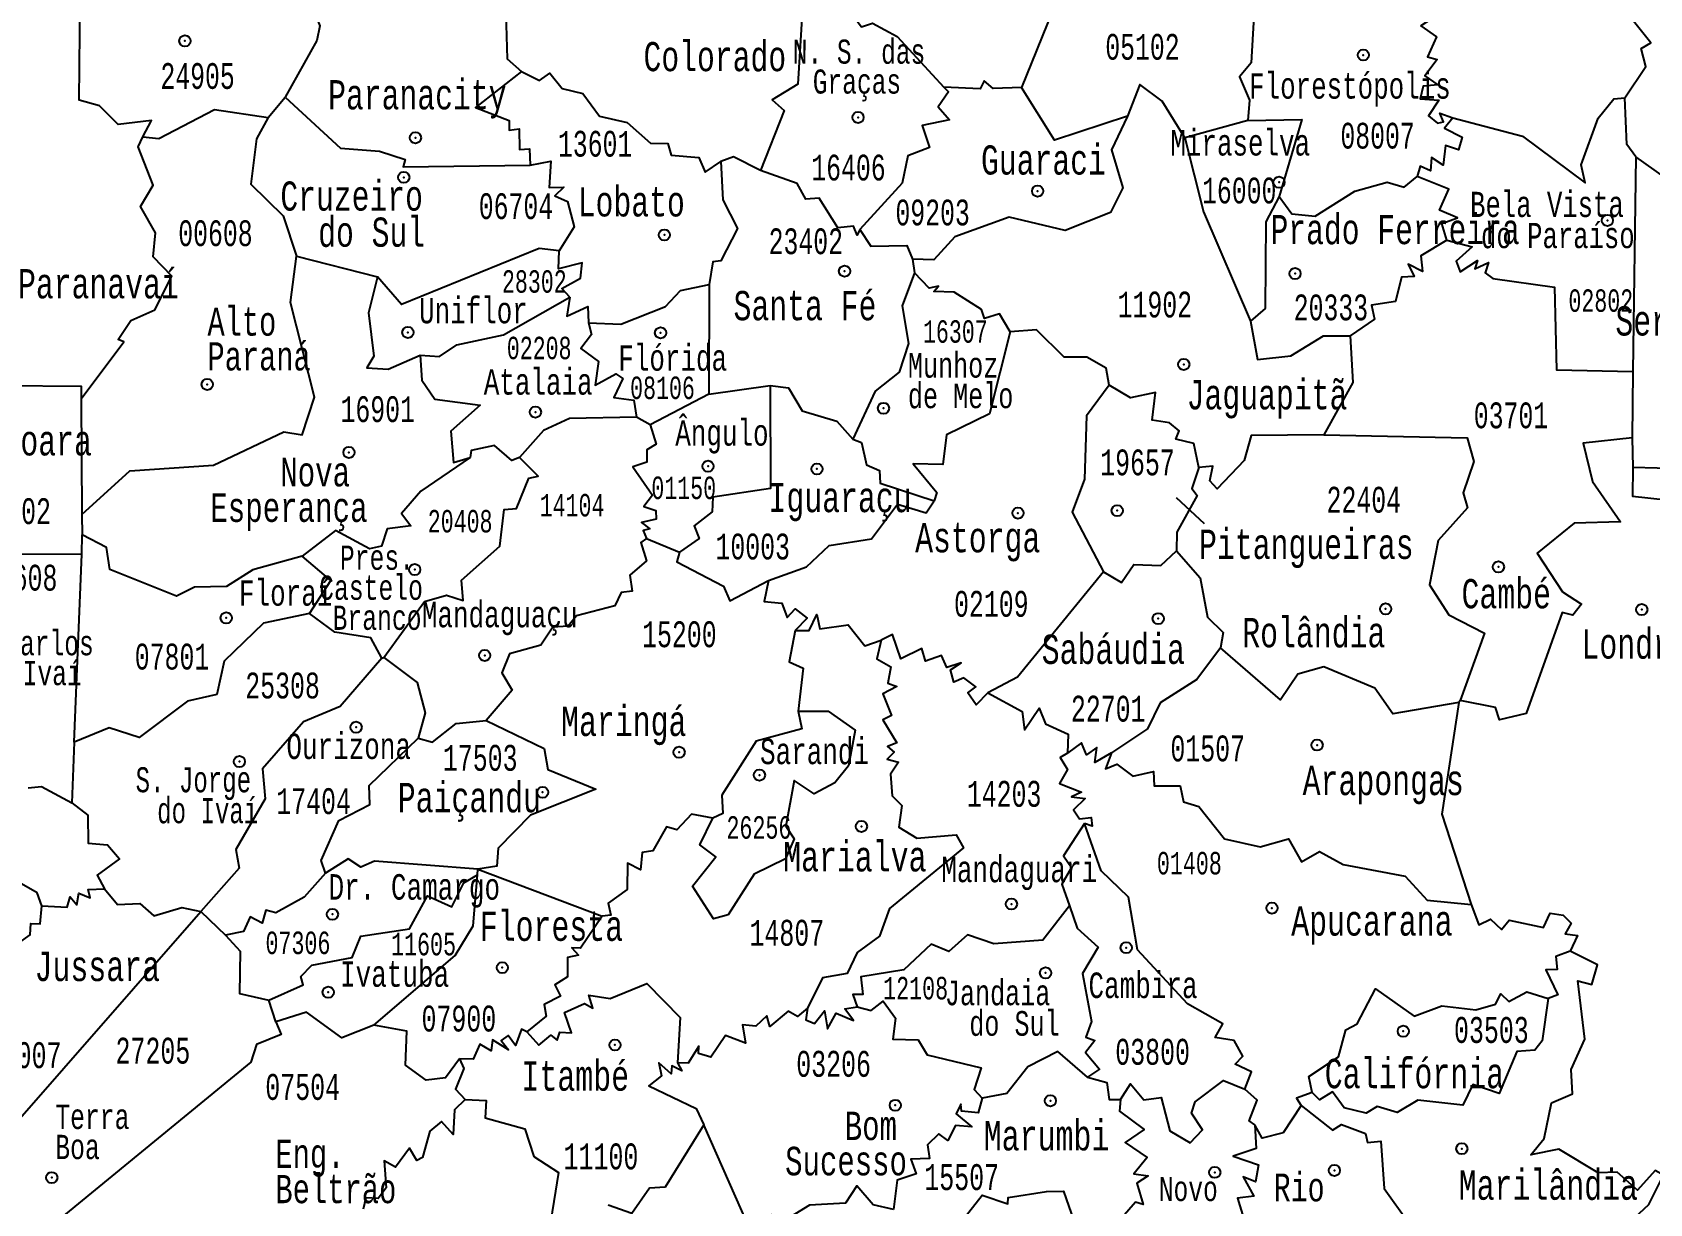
# Model space of a CAD drawing. Header units: millimetres. Extents: x 9851 to 10267, y 23387 to 23778.
# Drawn here: x 10066.15 to 10079.19, y 23486.9 to 23496.34 of the extents above; entities that cross this region are included whole.
import ezdxf
from ezdxf.enums import TextEntityAlignment as Align

# ---------------------------------------------------------------- set-up
doc = ezdxf.new("R2010")
doc.units = ezdxf.units.MM
doc.layers.add('3', color=7, linetype='Continuous')
doc.styles.add('MONOTXT', font='MONOTXT', dxfattribs={"height": 0.2})

# ---------------------------------------------------------------- blocks, each defined once
blk = doc.blocks.new('SEDE')
at = {"layer": '3', "color": 7, "linetype": 'Continuous'}
blk.add_circle((0, 0), 0.00451, dxfattribs=at)

msp = doc.modelspace()

# ---------------------------------------------------------------- linework, layer by layer
at = {"color": 7, "linetype": 'Continuous'}
for p, q in [((10074.372, 23496.507), (10074.125, 23495.897)), ((10068.055, 23495.657), (10068.192, 23495.819)), ((10075.948, 23495.633), (10075.441, 23495.492)), ((10079.077, 23495.34), (10079.053, 23493.609)), ((10068.283, 23494.54), (10068.936, 23494.373)), ((10073.247, 23494.515), (10073.263, 23494.405)), ((10071.607, 23494.311), (10071.605, 23493.426)), ((10079.053, 23493.609), (10079.048, 23493.076)), ((10071.605, 23493.426), (10072.1, 23493.496)), ((10066.548, 23493.39), (10066.552, 23492.458)), ((10071.605, 23493.426), (10071.132, 23493.18)), ((10071.132, 23493.18), (10071.023, 23493.241)), ((10079.048, 23493.076), (10079.051, 23492.835)), ((10075.599, 23492.383), (10075.374, 23492.591)), ((10066.552, 23492.458), (10066.556, 23492.293)), ((10066.553, 23492.136), (10066.556, 23492.293)), ((10071.104, 23492.263), (10071.37, 23492.154)), ((10066.553, 23492.136), (10065.293, 23492.133)), ((10066.49, 23490.622), (10066.553, 23492.136)), ((10068.971, 23491.3), (10068.987, 23491.305)), ((10077.661, 23490.957), (10077.649, 23490.943)), ((10066.49, 23490.622), (10066.471, 23490.132)), ((10069.741, 23489.553), (10069.745, 23489.599)), ((10069.745, 23489.599), (10070.745, 23489.22)), ((10065.572, 23487.046), (10067.511, 23489.257)), ((10067.511, 23489.257), (10067.709, 23489.067)), ((10068.116, 23488.368), (10068.059, 23488.544))]:
    msp.add_line(p, q, dxfattribs=at)
for points in [[(10070.2, 23497.462), (10070.228, 23497.269), (10070.146, 23497.263), (10070.135, 23497.177), (10069.905, 23497.138), (10069.858, 23496.989), (10069.878, 23496.897), (10070.053, 23496.833), (10069.994, 23496.584), (10069.907, 23496.601), (10069.97, 23496.494), (10069.98, 23496.13), (10070.095, 23496.028)], [(10078.987, 23495.816), (10079.158, 23496.068), (10079.118, 23496.212), (10079.197, 23496.258), (10079.047, 23496.446), (10079.104, 23496.648), (10078.868, 23497.149), (10079.017, 23497.282), (10078.998, 23497.406)], [(10067.045, 23495.5), (10067.115, 23495.632), (10066.845, 23495.6), (10066.695, 23495.75), (10066.532, 23495.795), (10066.545, 23497.17)], [(10075.927, 23496.811), (10075.998, 23496.471), (10075.975, 23496.096), (10075.882, 23495.983), (10075.964, 23495.797), (10075.948, 23495.633)], [(10068.373, 23496.635), (10068.47, 23496.395), (10068.446, 23496.276), (10068.192, 23495.819)], [(10072.357, 23496.498), (10072.322, 23495.926), (10072.115, 23495.8), (10072.213, 23495.713), (10072.023, 23495.23)], [(10072.76, 23496.487), (10072.837, 23496.388), (10072.925, 23496.416), (10073.123, 23496.309), (10073.5, 23495.9)], [(10077.527, 23496.513), (10077.343, 23496.394), (10077.469, 23496.306), (10077.397, 23496.144), (10077.475, 23496.123), (10077.377, 23495.992), (10077.48, 23495.919), (10077.363, 23495.91), (10077.337, 23495.806), (10077.489, 23495.796), (10077.405, 23495.671), (10077.478, 23495.61), (10077.527, 23495.621), (10077.497, 23495.691), (10077.602, 23495.654)], [(10070.095, 23496.028), (10069.725, 23495.738), (10069.997, 23495.631), (10069.995, 23495.555), (10070.078, 23495.565), (10070.08, 23495.398), (10070.16, 23495.404), (10070.166, 23495.271)], [(10070.095, 23496.028), (10070.24, 23495.955), (10070.323, 23496.014), (10070.423, 23495.89), (10070.591, 23495.85), (10070.723, 23495.667), (10070.946, 23495.615), (10071.134, 23495.449), (10071.275, 23495.446), (10071.303, 23495.352), (10071.524, 23495.333), (10071.575, 23495.217), (10071.703, 23495.301)], [(10074.125, 23495.897), (10073.896, 23495.89), (10073.824, 23495.953), (10073.792, 23495.887), (10073.5, 23495.9)], [(10068.192, 23495.819), (10068.638, 23495.408), (10068.95, 23495.386), (10069.159, 23495.318), (10069.142, 23495.26), (10070.166, 23495.271)], [(10073.5, 23495.9), (10073.537, 23495.862), (10073.454, 23495.743), (10073.546, 23495.638), (10073.326, 23495.592), (10073.385, 23495.415), (10073.209, 23495.347), (10073.164, 23495.127), (10072.823, 23494.754)], [(10074.979, 23495.667), (10074.392, 23495.474), (10074.125, 23495.897)], [(10075.441, 23495.492), (10075.259, 23495.788), (10075.08, 23495.923), (10074.979, 23495.667)], [(10077.602, 23495.654), (10078.162, 23495.506), (10078.669, 23495.131), (10078.637, 23495.275), (10078.774, 23495.651), (10078.899, 23495.808), (10078.987, 23495.816)], [(10079.077, 23495.34), (10079.005, 23495.439), (10078.987, 23495.816)], [(10067.045, 23495.5), (10067.174, 23495.486), (10067.621, 23495.721), (10068.055, 23495.657)], [(10068.055, 23495.657), (10067.959, 23495.484), (10067.915, 23495.118), (10068.174, 23494.865), (10068.283, 23494.54)], [(10074.979, 23495.667), (10074.85, 23495.395), (10074.942, 23495.09), (10074.843, 23494.892), (10074.478, 23494.747), (10074.027, 23494.854), (10073.588, 23494.695), (10073.42, 23494.51), (10073.247, 23494.515)], [(10075.948, 23495.633), (10076.384, 23495.641), (10076.201, 23495.021)], [(10077.602, 23495.654), (10077.535, 23495.57), (10077.676, 23495.497), (10077.648, 23495.395), (10077.542, 23495.43), (10077.523, 23495.272), (10077.43, 23495.334), (10077.421, 23495.227), (10077.338, 23495.263), (10077.315, 23495.18)], [(10066.548, 23493.39), (10066.892, 23493.848), (10066.846, 23493.868), (10066.946, 23494.021), (10067.141, 23494.106), (10067.278, 23494.377), (10067.127, 23494.534), (10067.146, 23494.726), (10067.025, 23494.938), (10067.126, 23495.111), (10067.005, 23495.421), (10067.045, 23495.5)], [(10075.441, 23495.492), (10075.593, 23494.896), (10075.97, 23494.014)], [(10080.959, 23495.422), (10080.869, 23495.493), (10080.637, 23495.369), (10080.483, 23495.375), (10080.391, 23495.469), (10080.255, 23495.424), (10080.229, 23495.333), (10079.701, 23495.358), (10079.508, 23495.283), (10079.441, 23495.176), (10079.307, 23495.175), (10079.077, 23495.34)], [(10070.166, 23495.271), (10070.332, 23495.304), (10070.319, 23495.091), (10070.437, 23495.096), (10070.363, 23495.024), (10070.465, 23494.98), (10070.52, 23494.775), (10070.398, 23494.582)], [(10071.703, 23495.301), (10071.718, 23494.992), (10071.837, 23494.763), (10071.702, 23494.502), (10071.637, 23494.493), (10071.607, 23494.311)], [(10072.023, 23495.23), (10071.803, 23495.34), (10071.703, 23495.301)], [(10072.823, 23494.754), (10072.801, 23494.708), (10072.772, 23494.78), (10072.644, 23494.767), (10072.494, 23495.005), (10072.386, 23494.998), (10072.317, 23495.125), (10072.023, 23495.23)], [(10076.201, 23495.021), (10076.304, 23494.88), (10076.493, 23494.862), (10076.811, 23495.064), (10077.072, 23495.135), (10077.21, 23495.096), (10077.315, 23495.18)], [(10077.553, 23494.668), (10077.512, 23494.803), (10077.64, 23494.849), (10077.493, 23494.909), (10077.569, 23495.078), (10077.315, 23495.18)], [(10076.201, 23495.021), (10076.094, 23494.815), (10076.089, 23494.116), (10075.97, 23494.014)], [(10072.823, 23494.754), (10072.912, 23494.62), (10073.202, 23494.625), (10073.247, 23494.515)], [(10077.553, 23494.668), (10077.343, 23494.541), (10077.356, 23494.414), (10077.241, 23494.475), (10077.29, 23494.376), (10077.189, 23494.369), (10077.14, 23494.174), (10076.946, 23494.143), (10076.971, 23494.031), (10076.774, 23493.897)], [(10077.553, 23494.668), (10077.756, 23494.613), (10077.628, 23494.498), (10077.661, 23494.412), (10077.8, 23494.504), (10077.78, 23494.437), (10077.889, 23494.488), (10077.863, 23494.404), (10077.925, 23494.359), (10078.42, 23494.288), (10078.436, 23493.623), (10079.053, 23493.609)], [(10066.552, 23492.458), (10066.939, 23492.81), (10067.613, 23492.855), (10068.179, 23493.124), (10068.329, 23493.098), (10068.427, 23493.402), (10068.234, 23494.165), (10068.283, 23494.54)], [(10070.398, 23494.582), (10070.238, 23494.601), (10069.128, 23494.15), (10068.936, 23494.373)], [(10070.484, 23494.208), (10070.422, 23494.277), (10070.572, 23494.362), (10070.585, 23494.484), (10070.393, 23494.436), (10070.398, 23494.582)], [(10068.936, 23494.373), (10068.863, 23494.083), (10068.905, 23493.732), (10068.848, 23493.64), (10069.022, 23493.627), (10069.278, 23493.741)], [(10073.263, 23494.405), (10073.164, 23494.138), (10073.214, 23493.834), (10073.14, 23493.605), (10072.947, 23493.452), (10072.767, 23493.065)], [(10074.034, 23493.928), (10073.947, 23494.075), (10073.827, 23494.036), (10073.804, 23494.109), (10073.583, 23494.249), (10073.419, 23494.253), (10073.457, 23494.296), (10073.382, 23494.28), (10073.263, 23494.405)], [(10070.636, 23494.002), (10070.895, 23493.991), (10071.257, 23494.133), (10071.377, 23494.263), (10071.607, 23494.311)], [(10069.278, 23493.741), (10069.435, 23493.731), (10069.574, 23493.825), (10069.951, 23493.904), (10070.484, 23494.208)], [(10070.484, 23494.208), (10070.46, 23494.055), (10070.63, 23494.134), (10070.636, 23494.002)], [(10070.636, 23494.002), (10070.66, 23493.908), (10070.574, 23493.794), (10070.717, 23493.689), (10070.688, 23493.499), (10070.856, 23493.59), (10070.911, 23493.554), (10070.839, 23493.399), (10071, 23493.378), (10071.023, 23493.241)], [(10075.97, 23494.014), (10076.028, 23493.707), (10076.297, 23493.737), (10076.558, 23493.898), (10076.774, 23493.897)], [(10074.034, 23493.928), (10073.867, 23493.269), (10073.52, 23493.1), (10073.491, 23492.859), (10073.252, 23492.864), (10073.443, 23492.635), (10073.421, 23492.568)], [(10074.833, 23493.499), (10074.807, 23493.635), (10074.651, 23493.725), (10074.468, 23493.724), (10074.247, 23493.946), (10074.034, 23493.928)], [(10076.774, 23493.897), (10076.795, 23493.521), (10076.563, 23493.098)], [(10069.278, 23493.741), (10069.293, 23493.539), (10069.398, 23493.387), (10069.762, 23493.339), (10069.525, 23493.128), (10069.548, 23492.877), (10069.682, 23492.917)], [(10081.282, 23493.739), (10080.705, 23493.509), (10080.114, 23493.038), (10079.807, 23493.017), (10079.444, 23492.825), (10079.051, 23492.835)], [(10065.302, 23493.503), (10066.547, 23493.492), (10066.548, 23493.39)], [(10072.1, 23493.496), (10072.103, 23492.666), (10071.638, 23492.598), (10071.632, 23492.479), (10071.487, 23492.366), (10071.527, 23492.263), (10071.37, 23492.154)], [(10072.1, 23493.496), (10072.247, 23493.479), (10072.357, 23493.293), (10072.638, 23493.209), (10072.767, 23493.065)], [(10074.833, 23493.499), (10074.649, 23493.252), (10074.633, 23492.741), (10074.534, 23492.475), (10074.787, 23491.994)], [(10075.554, 23492.835), (10075.514, 23493.029), (10075.369, 23493.065), (10075.396, 23493.13), (10075.318, 23493.196), (10075.179, 23493.217), (10075.206, 23493.441), (10075.004, 23493.397), (10074.833, 23493.499)], [(10071.023, 23493.241), (10070.483, 23493.231), (10070.273, 23493.135), (10070.08, 23492.915)], [(10071.132, 23493.18), (10071.18, 23493.023), (10071.105, 23492.979), (10071.106, 23492.88), (10070.992, 23492.841), (10071.152, 23492.612), (10071.082, 23492.522), (10071.179, 23492.49), (10071.182, 23492.419), (10071.064, 23492.393), (10071.131, 23492.342), (10071.075, 23492.329), (10071.104, 23492.263)], [(10072.767, 23493.065), (10072.836, 23493.037), (10072.875, 23492.857), (10072.981, 23492.811), (10072.985, 23492.71), (10073.421, 23492.568)], [(10076.563, 23493.098), (10075.976, 23493.093), (10075.919, 23492.892), (10075.702, 23492.665), (10075.642, 23492.728), (10075.666, 23492.846), (10075.554, 23492.835)], [(10076.563, 23493.098), (10077.718, 23493.075), (10077.77, 23492.885), (10077.685, 23492.631), (10077.72, 23492.51), (10077.484, 23492.247), (10077.413, 23491.89), (10077.57, 23491.649), (10077.856, 23491.501), (10077.661, 23490.957)], [(10079.048, 23493.076), (10078.652, 23493.032), (10078.726, 23492.722), (10078.954, 23492.398), (10078.58, 23492.386), (10078.28, 23492.145), (10078.486, 23491.834), (10078.639, 23491.734), (10078.568, 23491.647), (10078.483, 23491.667), (10078.192, 23490.853), (10077.978, 23490.801), (10077.946, 23490.902), (10077.661, 23490.957)], [(10070.08, 23492.915), (10070.019, 23492.892), (10069.878, 23493.012), (10069.689, 23492.972), (10069.682, 23492.917)], [(10069.682, 23492.917), (10069.283, 23492.644), (10069.128, 23492.466), (10069.205, 23492.366), (10069.013, 23492.341), (10068.968, 23492.201), (10068.871, 23492.181), (10068.596, 23492.327), (10068.327, 23492.12)], [(10068.987, 23491.305), (10069.314, 23491.755), (10069.492, 23491.806), (10069.625, 23491.765), (10069.612, 23491.928), (10069.92, 23492.201), (10069.955, 23492.497), (10070.056, 23492.505), (10070.155, 23492.751), (10070.23, 23492.766), (10070.08, 23492.915)], [(10075.554, 23492.835), (10075.498, 23492.667), (10075.542, 23492.611), (10075.378, 23492.315), (10075.375, 23492.164)], [(10079.051, 23492.835), (10079.05, 23492.604), (10079.468, 23492.558), (10079.494, 23492.399), (10079.703, 23492.316), (10079.697, 23492.164), (10079.995, 23491.447), (10080.183, 23491.432), (10080.306, 23491.328), (10080.538, 23491.415), (10080.954, 23491.369)], [(10072.087, 23491.925), (10072.392, 23492.034), (10072.574, 23492.206), (10072.917, 23492.26), (10073.127, 23492.541), (10073.356, 23492.471), (10073.421, 23492.568)], [(10068.327, 23492.12), (10067.931, 23492.012), (10067.719, 23491.876), (10067.459, 23491.871), (10067.316, 23491.798), (10066.778, 23492.014), (10066.75, 23492.191), (10066.556, 23492.293)], [(10071.104, 23492.263), (10071.058, 23492.23), (10071.103, 23492.084), (10070.968, 23491.968), (10070.987, 23491.84), (10070.899, 23491.829), (10070.849, 23491.721), (10070.539, 23491.641), (10070.473, 23491.557), (10070.348, 23491.549), (10070.251, 23491.403), (10069.999, 23491.335), (10069.937, 23491.18), (10070.02, 23491.042), (10069.811, 23490.798)], [(10071.37, 23492.154), (10071.347, 23492.076), (10071.724, 23491.879), (10071.774, 23491.761), (10072.087, 23491.925)], [(10074.787, 23491.994), (10074.931, 23491.91), (10075.031, 23492.054), (10075.248, 23492.046), (10075.375, 23492.164)], [(10075.375, 23492.164), (10075.566, 23491.947), (10075.624, 23491.629), (10075.751, 23491.505), (10075.73, 23491.383)], [(10068.388, 23491.659), (10068.56, 23491.924), (10068.327, 23492.12)], [(10072.087, 23491.925), (10072.051, 23491.755), (10072.194, 23491.742), (10072.237, 23491.627), (10072.3, 23491.696), (10072.399, 23491.622), (10072.301, 23491.521)], [(10074.787, 23491.994), (10074.094, 23491.146), (10073.855, 23491.02)], [(10068.388, 23491.659), (10068.015, 23491.582), (10067.698, 23491.274), (10067.639, 23491.007), (10067.404, 23490.953), (10067.014, 23490.66), (10066.772, 23490.739), (10066.49, 23490.622)], [(10068.971, 23491.3), (10068.88, 23491.463), (10068.59, 23491.508), (10068.388, 23491.659)], [(10072.301, 23491.521), (10072.414, 23491.522), (10072.477, 23491.65), (10072.501, 23491.536), (10072.728, 23491.567), (10072.863, 23491.399), (10072.994, 23491.444)], [(10072.301, 23491.521), (10072.253, 23491.269), (10072.365, 23491.218), (10072.326, 23490.873)], [(10072.994, 23491.444), (10072.959, 23491.295), (10073.071, 23491.228), (10073.048, 23491.097), (10073.121, 23491.07), (10073.007, 23491.013), (10073.077, 23490.837), (10073.009, 23490.803), (10073.12, 23490.618), (10073.045, 23490.588), (10073.1, 23490.541), (10073.042, 23490.484), (10073.133, 23490.46), (10073.07, 23490.364), (10073.083, 23490.19), (10073.162, 23490.113), (10073.137, 23489.937), (10073.281, 23489.849), (10073.598, 23489.876), (10073.658, 23489.77), (10073.062, 23489.281), (10072.982, 23489.06), (10072.802, 23488.926), (10072.72, 23488.758), (10072.522, 23488.724), (10072.4, 23488.478)], [(10073.855, 23491.02), (10073.759, 23490.923), (10073.692, 23491.021), (10073.756, 23491.068), (10073.661, 23491.142), (10073.579, 23491.105), (10073.552, 23491.205), (10073.638, 23491.262), (10073.524, 23491.225), (10073.481, 23491.32), (10073.351, 23491.274), (10073.322, 23491.378), (10073.152, 23491.294), (10073.086, 23491.491), (10072.994, 23491.444)], [(10075.73, 23491.383), (10075.538, 23491.128), (10075.242, 23490.938), (10075.14, 23490.729), (10074.85, 23490.535)], [(10077.649, 23490.943), (10077.117, 23490.85), (10076.974, 23491.058), (10076.562, 23491.23), (10076.353, 23491.171), (10076.213, 23490.964), (10075.73, 23491.383)], [(10068.971, 23491.3), (10068.635, 23490.909), (10068.34, 23490.785), (10068.007, 23490.406), (10068.029, 23490.166), (10067.792, 23489.756), (10067.821, 23489.608), (10067.511, 23489.257)], [(10068.987, 23491.305), (10069.256, 23491.104), (10069.32, 23490.859), (10069.262, 23490.655)], [(10073.855, 23491.02), (10074.13, 23490.869), (10074.15, 23490.722), (10074.268, 23490.897), (10074.319, 23490.771), (10074.502, 23490.687), (10074.497, 23490.534)], [(10072.326, 23490.873), (10072.566, 23490.872), (10072.785, 23490.718), (10072.73, 23490.431), (10072.621, 23490.295), (10072.455, 23490.205), (10072.292, 23490.314), (10072.225, 23489.944), (10072.294, 23489.842), (10072.222, 23489.683), (10071.97, 23489.559), (10071.762, 23489.231), (10071.642, 23489.198), (10071.475, 23489.462), (10071.663, 23489.698), (10071.533, 23489.796), (10071.637, 23490.011)], [(10072.326, 23490.873), (10072.354, 23490.731), (10071.988, 23490.631), (10071.71, 23490.194), (10071.719, 23490.048), (10071.637, 23490.011)], [(10077.649, 23490.943), (10077.514, 23490.043), (10077.749, 23489.315)], [(10069.262, 23490.655), (10069.377, 23490.622), (10069.57, 23490.772), (10069.811, 23490.798)], [(10069.811, 23490.798), (10070.278, 23490.57), (10070.307, 23490.403), (10070.695, 23490.243), (10070.169, 23490.035), (10069.908, 23489.767), (10069.897, 23489.624), (10069.745, 23489.599)], [(10068.515, 23489.567), (10068.482, 23489.668), (10068.624, 23489.99), (10068.872, 23490.12), (10068.867, 23490.274), (10069.262, 23490.655)], [(10074.85, 23490.535), (10074.717, 23490.458), (10074.733, 23490.579), (10074.649, 23490.521), (10074.61, 23490.618), (10074.497, 23490.534)], [(10074.497, 23490.534), (10074.438, 23490.498), (10074.495, 23490.402), (10074.432, 23490.288), (10074.61, 23490.22), (10074.529, 23490.181), (10074.638, 23490.169), (10074.544, 23490.078), (10074.593, 23490.004), (10074.687, 23490.016), (10074.695, 23489.946), (10074.633, 23489.966)], [(10074.85, 23490.535), (10074.802, 23490.407), (10074.894, 23490.444), (10075.022, 23490.348), (10075.19, 23490.386), (10075.195, 23490.269), (10075.405, 23490.27), (10075.432, 23490.142), (10075.554, 23490.105), (10075.762, 23489.842), (10076.05, 23489.778), (10076.278, 23489.843), (10076.383, 23489.658), (10076.527, 23489.741), (10076.718, 23489.635), (10077.218, 23489.543), (10077.394, 23489.348), (10077.749, 23489.315)], [(10066.12, 23490.255), (10066.226, 23490.266), (10066.471, 23490.132)], [(10066.471, 23490.132), (10066.601, 23490.034), (10066.604, 23489.809), (10066.76, 23489.796), (10066.855, 23489.682), (10066.677, 23489.551), (10066.735, 23489.44)], [(10071.637, 23490.011), (10071.467, 23490.042), (10071.348, 23489.916), (10071.265, 23489.94), (10071.155, 23489.746), (10071.069, 23489.732), (10071.055, 23489.594), (10070.95, 23489.646), (10070.948, 23489.436), (10070.794, 23489.325), (10070.815, 23489.228), (10070.745, 23489.22)], [(10074.633, 23489.966), (10074.465, 23489.706), (10074.528, 23489.612), (10074.45, 23489.477), (10074.511, 23489.304)], [(10075.924, 23487.825), (10075.979, 23487.966), (10075.847, 23488.027), (10075.908, 23488.091), (10075.84, 23488.219), (10075.687, 23488.242), (10075.749, 23488.352), (10075.464, 23488.514), (10075.059, 23488.949), (10074.987, 23489.372), (10074.767, 23489.584), (10074.633, 23489.966)], [(10069.745, 23489.599), (10068.912, 23489.664), (10068.802, 23489.615), (10068.7, 23489.682), (10068.515, 23489.567)], [(10066.23, 23489.302), (10066.193, 23489.407), (10065.863, 23489.596), (10065.766, 23489.443), (10065.52, 23489.272), (10065.31, 23488.947), (10064.88, 23488.859), (10064.361, 23489.02), (10064.213, 23489.304), (10064.048, 23489.422)], [(10068.515, 23489.567), (10068.344, 23489.374), (10068.117, 23489.247), (10068.036, 23489.267), (10068.005, 23489.163), (10067.908, 23489.215), (10067.856, 23489.096), (10067.709, 23489.067)], [(10068.059, 23488.544), (10068.335, 23488.666), (10068.316, 23488.735), (10068.406, 23488.826), (10068.732, 23488.887), (10068.8, 23489.059), (10069.193, 23489.118), (10069.337, 23489.384), (10069.535, 23489.296), (10069.632, 23489.488), (10069.741, 23489.553)], [(10068.906, 23488.342), (10069.562, 23488.902), (10069.705, 23489.141), (10069.741, 23489.553)], [(10066.23, 23489.302), (10066.434, 23489.293), (10066.457, 23489.376), (10066.512, 23489.312), (10066.527, 23489.404), (10066.62, 23489.369), (10066.602, 23489.434), (10066.735, 23489.44)], [(10066.735, 23489.44), (10066.839, 23489.314), (10067.019, 23489.323), (10067.132, 23489.222), (10067.357, 23489.29), (10067.511, 23489.257)], [(10065.308, 23487.326), (10065.284, 23487.457), (10065.638, 23487.866), (10065.633, 23488.214), (10065.741, 23488.322), (10065.809, 23488.307), (10065.795, 23488.548), (10065.86, 23488.654), (10065.983, 23488.674), (10066.031, 23488.994), (10066.136, 23489.069), (10066.14, 23489.161), (10066.217, 23489.159), (10066.23, 23489.302)], [(10074.511, 23489.304), (10074.297, 23489.027), (10073.903, 23488.997), (10073.69, 23489.069), (10073.54, 23488.936), (10073.397, 23488.995), (10073.177, 23488.788), (10072.831, 23488.732), (10072.846, 23488.588), (10072.765, 23488.588), (10072.8, 23488.488)], [(10074.511, 23489.304), (10074.574, 23489.124), (10074.744, 23488.971), (10074.618, 23488.759), (10074.689, 23488.371), (10074.645, 23488.245), (10074.715, 23488.218), (10074.642, 23488.122), (10074.753, 23487.987), (10074.656, 23487.922)], [(10077.749, 23489.315), (10077.812, 23489.149), (10077.904, 23489.196), (10077.993, 23489.113), (10078.056, 23489.189), (10078.332, 23489.128), (10078.386, 23489.245), (10078.491, 23489.229), (10078.556, 23489.163), (10078.507, 23489.077), (10078.607, 23489.064), (10078.548, 23488.938)], [(10070.745, 23489.22), (10070.57, 23488.961), (10070.502, 23488.966), (10070.554, 23488.906), (10070.465, 23488.887), (10070.466, 23488.73), (10070.363, 23488.666), (10070.41, 23488.575), (10070.279, 23488.507), (10070.294, 23488.415), (10070.138, 23488.289)], [(10067.709, 23489.067), (10067.829, 23488.937), (10067.824, 23488.597), (10068.059, 23488.544)], [(10079.298, 23487.133), (10079.233, 23487.171), (10079.091, 23487.011), (10078.927, 23487.158), (10078.772, 23487.151), (10078.456, 23487.343), (10078.23, 23487.297), (10078.337, 23487.428), (10078.397, 23487.715), (10078.565, 23487.789), (10078.556, 23487.983), (10078.665, 23488.228), (10078.609, 23488.7), (10078.722, 23488.67), (10078.768, 23488.829), (10078.548, 23488.938)], [(10078.548, 23488.938), (10078.431, 23488.896), (10078.441, 23488.79), (10078.352, 23488.787), (10078.447, 23488.587), (10078.369, 23488.556)], [(10070.138, 23488.289), (10070.235, 23488.18), (10070.331, 23488.261), (10070.382, 23488.22), (10070.404, 23488.284), (10070.499, 23488.28), (10070.442, 23488.443), (10070.602, 23488.517), (10070.671, 23488.478), (10070.638, 23488.583), (10070.81, 23488.557), (10071.105, 23488.678), (10071.374, 23488.403), (10071.352, 23488.038)], [(10076.469, 23487.798), (10076.44, 23487.928), (10076.679, 23488.085), (10076.74, 23488.304), (10076.83, 23488.352), (10076.979, 23488.634), (10077.291, 23488.414), (10077.513, 23488.498), (10077.788, 23488.465), (10077.944, 23488.511), (10077.987, 23488.593), (10078.053, 23488.533), (10078.197, 23488.609), (10078.369, 23488.556)], [(10072.8, 23488.488), (10072.913, 23488.461), (10073.011, 23488.534), (10073.109, 23488.399), (10073.087, 23488.228), (10073.292, 23488.223), (10073.364, 23488.103), (10073.801, 23487.998), (10073.743, 23487.822), (10073.807, 23487.754)], [(10078.369, 23488.556), (10078.322, 23488.215), (10078.263, 23488.141), (10078.118, 23488.128), (10077.976, 23487.791), (10077.762, 23487.863), (10077.683, 23487.698), (10077.32, 23487.736), (10077.152, 23487.637), (10076.992, 23487.686), (10076.904, 23487.631), (10076.725, 23487.676), (10076.633, 23487.805), (10076.528, 23487.741), (10076.469, 23487.798)], [(10068.906, 23488.342), (10068.647, 23488.24), (10068.362, 23488.446), (10068.116, 23488.368)], [(10072.4, 23488.478), (10072.32, 23488.411), (10072.245, 23488.454), (10072.096, 23488.331), (10072.073, 23488.416), (10071.983, 23488.333), (10071.876, 23488.345), (10071.901, 23488.197), (10071.74, 23488.259), (10071.621, 23488.084), (10071.522, 23488.113), (10071.525, 23488.171), (10071.438, 23488.035), (10071.352, 23488.038)], [(10072.4, 23488.478), (10072.387, 23488.384), (10072.456, 23488.356), (10072.537, 23488.457), (10072.562, 23488.311), (10072.632, 23488.438), (10072.77, 23488.378), (10072.701, 23488.474), (10072.8, 23488.488)], [(10068.116, 23488.368), (10068.159, 23488.265), (10067.959, 23488.185), (10067.915, 23488.043), (10066.287, 23486.707)], [(10069.596, 23488.069), (10069.482, 23487.916), (10069.328, 23487.898), (10069.16, 23488.018), (10069.172, 23488.294), (10068.906, 23488.342)], [(10070.138, 23488.289), (10070.095, 23488.309), (10070.047, 23488.178), (10069.987, 23488.257), (10069.931, 23488.217), (10069.99, 23488.142), (10069.861, 23488.223), (10069.85, 23488.136), (10069.761, 23488.188), (10069.705, 23488.068), (10069.596, 23488.069)], [(10074.656, 23487.922), (10074.419, 23488.129), (10074.177, 23488.007), (10074.008, 23487.791), (10073.807, 23487.754)], [(10069.596, 23488.069), (10069.632, 23487.991), (10069.565, 23487.826), (10069.642, 23487.742)], [(10071.352, 23488.038), (10071.389, 23487.974), (10071.308, 23488.014), (10071.301, 23487.948), (10071.203, 23488.039), (10071.224, 23487.934), (10071.121, 23487.852), (10071.502, 23487.67), (10071.565, 23487.537)], [(10074.656, 23487.922), (10074.814, 23487.88), (10074.833, 23487.742), (10074.922, 23487.742)], [(10074.922, 23487.742), (10075.003, 23487.869), (10075.11, 23487.74), (10075.252, 23487.759), (10075.322, 23487.491), (10075.484, 23487.394), (10075.584, 23487.497), (10075.494, 23487.631), (10075.524, 23487.725), (10075.752, 23487.895), (10075.924, 23487.825)], [(10069.642, 23487.742), (10069.555, 23487.659), (10069.545, 23487.46), (10069.451, 23487.564), (10069.356, 23487.488), (10069.299, 23487.275), (10069.253, 23487.25), (10069.194, 23487.351), (10069.079, 23487.196), (10068.988, 23487.249), (10069.005, 23487.03), (10068.94, 23486.944), (10068.842, 23486.951), (10068.819, 23486.859)], [(10069.642, 23487.742), (10069.811, 23487.734), (10069.804, 23487.596), (10070.123, 23487.506), (10070.195, 23487.282), (10070.393, 23487.154), (10070.319, 23486.687)], [(10073.807, 23487.754), (10073.777, 23487.634), (10073.643, 23487.649), (10073.637, 23487.704), (10073.6, 23487.626), (10073.726, 23487.523), (10073.594, 23487.532), (10073.532, 23487.412), (10073.46, 23487.467), (10073.367, 23487.376), (10073.383, 23487.267), (10073.234, 23487.262), (10073.276, 23487.143), (10073.123, 23487.093), (10073.094, 23486.855)], [(10074.922, 23487.742), (10074.916, 23487.648), (10075.113, 23487.5), (10074.961, 23487.396), (10075.138, 23487.275), (10075.031, 23487.143), (10075.146, 23487.128), (10075.054, 23487.069), (10075.107, 23486.895), (10075.045, 23486.914), (10074.901, 23486.75), (10074.951, 23486.559), (10074.795, 23486.637), (10074.858, 23486.45)], [(10076.007, 23487.538), (10075.961, 23487.57), (10076.025, 23487.736), (10075.924, 23487.825)], [(10076.469, 23487.798), (10076.341, 23487.753), (10076.38, 23487.694)], [(10076.38, 23487.694), (10076.233, 23487.475), (10076.066, 23487.432), (10076.007, 23487.538)], [(10076.38, 23487.694), (10076.633, 23487.495), (10076.705, 23487.542), (10076.898, 23487.468), (10076.914, 23487.396), (10077.02, 23487.407), (10077.047, 23487.025), (10077.243, 23486.75), (10077.16, 23486.684), (10077.163, 23486.562), (10076.831, 23486.496), (10076.833, 23486.342), (10076.565, 23486.35), (10076.521, 23486.166)], [(10071.565, 23487.537), (10071.253, 23487.037), (10071.126, 23487.027), (10070.984, 23486.823), (10070.794, 23486.891)], [(10073.094, 23486.855), (10072.929, 23486.893), (10072.799, 23487.048), (10072.707, 23486.908), (10072.417, 23486.89), (10072.229, 23486.776), (10072.11, 23486.812), (10071.922, 23486.73), (10071.565, 23487.537)], [(10076.007, 23487.538), (10076.017, 23487.348), (10075.832, 23487.286), (10076.035, 23487.216), (10076.01, 23487.078), (10075.911, 23487.118), (10075.999, 23486.963), (10075.866, 23486.946), (10075.943, 23486.693), (10075.852, 23486.56), (10075.772, 23486.671), (10075.739, 23486.465), (10075.624, 23486.49), (10075.728, 23486.39), (10075.629, 23486.353), (10075.69, 23486.225)], [(10078.992, 23486.344), (10078.875, 23486.612), (10079.182, 23486.896), (10079.298, 23487.133)], [(10073.092, 23486.409), (10073.446, 23486.67), (10073.683, 23486.705), (10073.641, 23486.759), (10073.808, 23486.972), (10074.014, 23486.902), (10074.019, 23486.953), (10074.327, 23487.002), (10074.463, 23487.003), (10074.548, 23486.765), (10074.737, 23486.637), (10074.858, 23486.45)]]:
    msp.add_lwpolyline(points, dxfattribs=at)
for p in [(10067.383, 23496.274), (10076.88, 23496.16), (10072.808, 23495.657), (10069.241, 23495.493), (10069.147, 23495.174), (10074.255, 23495.063), (10076.201, 23495.135), (10078.847, 23494.827), (10071.247, 23494.71), (10072.699, 23494.418), (10076.33, 23494.399), (10069.18, 23493.924), (10071.216, 23493.921), (10075.433, 23493.666), (10067.563, 23493.505), (10070.208, 23493.282), (10073.013, 23493.313), (10068.705, 23492.957), (10071.599, 23492.846), (10072.477, 23492.824), (10074.097, 23492.468), (10074.897, 23492.488), (10077.969, 23492.035), (10069.235, 23492.013), (10077.06, 23491.696), (10079.124, 23491.691), (10067.716, 23491.624), (10075.227, 23491.618), (10069.799, 23491.321), (10068.763, 23490.743), (10076.508, 23490.599), (10067.822, 23490.466), (10071.366, 23490.541), (10072.013, 23490.357), (10070.266, 23490.218), (10072.835, 23489.943), (10074.044, 23489.318), (10076.144, 23489.285), (10068.572, 23489.235), (10074.969, 23488.966), (10069.941, 23488.805), (10074.319, 23488.763), (10068.538, 23488.607), (10077.202, 23488.293), (10070.849, 23488.182), (10074.358, 23487.732), (10073.108, 23487.696), (10077.674, 23487.346), (10066.31, 23487.113), (10075.683, 23487.155), (10076.647, 23487.171)]:
    msp.add_point(p, dxfattribs=at)

# ---------------------------------------------------------------- block references
for p, xscale, yscale, zscale, rotation in [((10067.383, 23496.274), 9.999981885614254, 9.999981885614254, 10, 358.459547994231), ((10076.88, 23496.16), 10.00001194241196, 10.00001194241196, 10, 358.8107674058659), ((10072.808, 23495.657), 9.99997689175179, 9.99997689175179, 10, 358.6511744524942), ((10069.241, 23495.493), 10, 10, 10, 358.5147996170182), ((10069.147, 23495.174), 10, 10, 10, 358.5054576761063), ((10076.201, 23495.135), 9.999983128550022, 9.999983128550022, 10, 358.7680656205043), ((10074.255, 23495.063), 9.999988378282257, 9.999988378282257, 10, 358.6944100163071), ((10078.847, 23494.827), 10.00002123219758, 10.00002123219758, 10, 358.8606711912881), ((10071.247, 23494.71), 10.00001646517026, 10.00001646517026, 10, 358.5756520591982), ((10072.699, 23494.418), 9.999999999999998, 9.999999999999998, 9.999999999999998, 358.6250222531594), ((10076.33, 23494.399), 10.00001326080461, 10.00001326080461, 10, 358.760063339671), ((10069.18, 23493.924), 10, 10, 10, 358.4835732351899), ((10071.216, 23493.921), 10, 10, 10, 358.5601688887153), ((10075.433, 23493.666), 10, 10, 10, 358.7138938539754), ((10067.563, 23493.505), 10.00001034505325, 10.00001034505325, 10, 358.4144456449757), ((10070.208, 23493.282), 9.999979491683103, 9.999979491683103, 10, 358.5105252516399), ((10073.013, 23493.313), 9.999980438413553, 9.999980438413553, 10, 358.616747270059), ((10068.705, 23492.957), 10, 10, 10, 358.4475389387818), ((10071.599, 23492.846), 10.00001313200113, 10.00001313200113, 10, 358.5551012062882), ((10072.477, 23492.824), 10.0000100016856, 10.0000100016856, 10, 358.5879279038394), ((10074.097, 23492.468), 10.00001318219979, 10.00001318219979, 10, 358.6423723480076), ((10074.897, 23492.488), 9.99998084477469, 9.99998084477469, 10, 358.6730589804674), ((10069.235, 23492.013), 9.999980542605938, 9.999980542605938, 10, 358.4499393045069), ((10077.969, 23492.035), 9.999983860281764, 9.999983860281764, 10, 358.7803415567961), ((10067.716, 23491.624), 10.00001636943504, 10.00001636943504, 10, 358.3845528582028), ((10075.227, 23491.618), 10, 10, 10, 358.6698581804544), ((10077.06, 23491.696), 10, 10, 10, 358.7403128570687), ((10079.124, 23491.691), 9.999986887714202, 9.999986887714202, 10, 358.8177028434334), ((10069.799, 23491.321), 9.999986894653128, 9.999986894653128, 10, 358.4584811596611), ((10068.763, 23490.743), 10, 10, 10, 358.4080373976928), ((10076.508, 23490.599), 10.00001164284623, 10.00001164284623, 10, 358.7002842685512), ((10067.822, 23490.466), 10.00001171570477, 10.00001171570477, 10, 358.3666690244896), ((10071.366, 23490.541), 10.00000000000001, 10.00000000000001, 10.00000000000001, 358.503857393951), ((10072.013, 23490.357), 10, 10, 10, 358.525208414042), ((10070.266, 23490.218), 10, 10, 10, 358.4558140779151), ((10072.835, 23489.943), 10, 10, 10, 358.5489599174167), ((10074.044, 23489.318), 9.99998183780069, 9.99998183780069, 10, 358.5836537421441), ((10076.144, 23489.285), 10.0000219786717, 10.0000219786717, 10, 358.6629231422724), ((10068.572, 23489.235), 9.999985213372764, 9.999985213372764, 10, 358.3720029586984), ((10074.969, 23488.966), 10, 10, 10, 358.612479637911), ((10069.941, 23488.805), 10, 10, 10, 358.4165792654811), ((10074.319, 23488.763), 9.999980686914018, 9.999980686914018, 10, 358.5839204658624), ((10068.538, 23488.607), 10, 10, 10, 358.3586605342917), ((10077.202, 23488.293), 9.999976955503243, 9.999976955503243, 10, 358.6856016469201), ((10070.849, 23488.182), 9.999982016152876, 9.999982016152876, 10, 358.4397971997683), ((10073.108, 23487.696), 10, 10, 10, 358.5177334848844), ((10074.358, 23487.732), 10, 10, 10, 358.5665768782148), ((10077.674, 23487.346), 10.00001923856389, 10.00001923856389, 10, 358.6866747030339), ((10075.683, 23487.155), 10.00002217870724, 10.00002217870724, 10, 358.6068783940926), ((10076.647, 23487.171), 10, 10, 10, 358.6442394557387), ((10066.31, 23487.113), 10, 10, 10, 358.242815361772)]:
    msp.add_blockref('SEDE', p, dxfattribs=dict(at, xscale=xscale, yscale=yscale, zscale=zscale, rotation=rotation))

# ---------------------------------------------------------------- texts
at = {"color": 7, "linetype": 'Continuous', "style": 'MONOTXT'}
for s, height, width, p in [('05102', 0.2076, 0.666662, (10075.1, 23496.226)), ('24905', 0.2076, 0.666658, (10067.485, 23495.991)), ('13601', 0.2077, 0.666667, (10070.689, 23495.445)), ('16406', 0.2077, 0.666662, (10072.731, 23495.253)), ('16000', 0.2077, 0.666662, (10075.88, 23495.068)), ('06704', 0.2078, 0.666658, (10070.051, 23494.942)), ('09203', 0.2078, 0.666667, (10073.409, 23494.891)), ('00608', 0.2078, 0.666671, (10067.629, 23494.724)), ('23402', 0.2078, 0.666671, (10072.387, 23494.659)), ('28302', 0.1807, 0.666667, (10070.199, 23494.335)), ('11902', 0.2079, 0.666662, (10075.2, 23494.149)), ('02802', 0.1808, 0.666667, (10078.794, 23494.181)), ('02208', 0.1808, 0.666662, (10070.238, 23493.799)), ('08106', 0.1809, 0.666662, (10071.232, 23493.478)), ('16901', 0.208, 0.666662, (10068.937, 23493.306)), ('03701', 0.208, 0.666667, (10078.07, 23493.256)), ('01150', 0.181, 0.666662, (10071.403, 23492.672)), ('26702', 0.2082, 0.666667, (10066.003, 23492.484)), ('14104', 0.181, 0.666667, (10070.503, 23492.532)), ('20408', 0.181, 0.666667, (10069.601, 23492.403)), ('10003', 0.2082, 0.666667, (10071.959, 23492.199)), ('24608', 0.2082, 0.66664, (10066.055, 23491.948)), ('02109', 0.2083, 0.666662, (10073.882, 23491.737)), ('15200', 0.2083, 0.666631, (10071.368, 23491.492)), ('07801', 0.2083, 0.66664, (10067.279, 23491.312)), ('25308', 0.2084, 0.666667, (10068.17, 23491.079)), ('22701', 0.2084, 0.666658, (10074.824, 23490.892)), ('17503', 0.2085, 0.666667, (10069.763, 23490.496)), ('01507', 0.2084, 0.666658, (10075.626, 23490.572)), ('17404', 0.2085, 0.666627, (10068.42, 23490.147)), ('14203', 0.2085, 0.666658, (10073.985, 23490.206)), ('26256', 0.1814, 0.666667, (10072.009, 23489.935)), ('01408', 0.1814, 0.666677, (10075.478, 23489.647)), ('14807', 0.2087, 0.666658, (10072.234, 23489.086)), ('07306', 0.1815, 0.666662, (10068.294, 23489.005)), ('11605', 0.1815, 0.666662, (10069.306, 23488.995)), ('12108', 0.1815, 0.666662, (10073.272, 23488.64)), ('07900', 0.2088, 0.666662, (10069.591, 23488.395)), ('03503', 0.2088, 0.666667, (10077.912, 23488.303)), ('27205', 0.2088, 0.666662, (10067.125, 23488.136)), ('13007', 0.2088, 0.666671, (10066.087, 23488.1)), ('03800', 0.2088, 0.666662, (10075.182, 23488.127)), ('07504', 0.2089, 0.666658, (10068.332, 23487.844)), ('11100', 0.209, 0.666653, (10070.736, 23487.284)), ('15507', 0.209, 0.666667, (10073.643, 23487.117))]:
    msp.add_text(s, height=height, dxfattribs=dict(at, width=width)).set_placement(p, align=Align.MIDDLE)
for s, height, width, p in [('Colorado', 0.2352, 0.705882, (10071.079, 23496.265)), ('Prado Ferreira', 0.23505, 0.705402, (10076.132, 23494.871)), ('Jaguapit%%227', 0.23571, 0.705882, (10075.456, 23493.54)), ('Pitangueiras', 0.23592, 0.705891, (10075.556, 23492.335)), ('Arapongas', 0.2363, 0.705889, (10076.391, 23490.432)), ('Apucarana', 0.2365, 0.705891, (10076.299, 23489.3))]:
    msp.add_text(s, height=height, dxfattribs=dict(at, width=width)).set_placement(p, align=Align.TOP_LEFT)
at = {"color": 7, "linetype": 'Continuous', "style": 'MONOTXT', "width": 0.705886}
for s, p in [('N. S. das ', (10072.875, 23496.09)), ('Gra%%231as', (10072.799, 23495.849))]:
    msp.add_text(s, height=0.1943, rotation=359.9985, dxfattribs=at).set_placement(p, align=Align.CENTER)
at = {"color": 7, "linetype": 'Continuous', "style": 'MONOTXT'}
for s, height, width, p in [('Paranacity', 0.2353, 0.705873, (10069.256, 23495.722)), ('Atalaia', 0.205, 0.705878, (10070.23, 23493.423)), ('%%194ngulo', 0.2051, 0.705885, (10071.711, 23493.012)), ('Tamboara', 0.2358, 0.705887, (10066.057, 23492.933)), ('Mandagua%%231u', 0.20528, 0.705882, (10069.92, 23491.548)), ('Mandaguari', 0.2056, 0.705884, (10074.107, 23489.494))]:
    msp.add_text(s, height=height, dxfattribs=dict(at, width=width)).set_placement(p, align=Align.CENTER)
for s, height, rotation, width, p in [('Florest%%243polis', 0.20459, 360, 0.705882, (10076.772, 23496.013)), ('S. Carlos ', 0.1945, 359.9983, 0.705886, (10066.173, 23491.517)), ('do Iva%%237', 0.19449, 359.9983, 0.705886, (10066.135, 23491.276)), ('Novo ', 0.1947, 359.9985, 0.705892, (10075.529, 23487.119))]:
    msp.add_text(s, height=height, rotation=rotation, dxfattribs=dict(at, width=width)).set_placement(p, align=Align.TOP_CENTER)
for s, height, width, p in [('Miraselva', 0.2047, 0.70588, (10076.451, 23495.35)), ('Lobato', 0.2355, 0.70588, (10071.412, 23494.859)), ('Maring%%225', 0.23622, 0.705888, (10071.425, 23490.672))]:
    msp.add_text(s, height=height, dxfattribs=dict(at, width=width)).set_placement(p, align=Align.RIGHT)
for s, height, rotation, width, p in [('08007', 0.2077, 0, 0.666662, (10076.995, 23495.51)), ('16307', 0.1808, 0, 0.666672, (10073.592, 23493.932)), ('19657', 0.2081, 0, 0.666636, (10075.06, 23492.877)), ('22404', 0.2081, 360, 0.666662, (10076.884, 23492.576)), ('03206', 0.2088, 0, 0.666662, (10072.611, 23488.03))]:
    msp.add_text(s, height=height, rotation=rotation, dxfattribs=dict(at, width=width)).set_placement(p, align=Align.MIDDLE)
for s, height, width, p in [('Guaraci', 0.2354, 0.705893, (10074.302, 23495.432)), ('Fl%%243rida', 0.20493, 0.705886, (10071.314, 23493.821)), ('Iguara%%231u', 0.23586, 0.705877, (10072.663, 23492.712)), ('Camb%%233', 0.236, 0.705878, (10078.032, 23491.937)), ('Londrina', 0.2361, 0.705891, (10079.215, 23491.532)), ('Ourizona', 0.2054, 0.70588, (10068.703, 23490.692)), ('Marialva', 0.2364, 0.70588, (10072.782, 23489.817)), ('Calif%%243rnia', 0.23668, 0.705886, (10077.292, 23488.07)), ('Marumbi', 0.2368, 0.705886, (10074.327, 23487.569))]:
    msp.add_text(s, height=height, dxfattribs=dict(at, width=width)).set_placement(p, align=Align.TOP_CENTER)
at = {"color": 7, "linetype": 'Continuous', "style": 'MONOTXT', "width": 0.705878}
for s, p in [('Cruzeiro ', (10069.445, 23494.906)), ('do Sul', (10069.319, 23494.615))]:
    msp.add_text(s, height=0.2351, rotation=359.9994, dxfattribs=at).set_placement(p, align=Align.RIGHT)
at = {"color": 7, "linetype": 'Continuous', "style": 'MONOTXT', "width": 0.705889}
for s, p in [('Bela Vista ', (10079.103, 23494.956)), ('do Para%%237so', (10079.067, 23494.705))]:
    msp.add_text(s, height=0.20269, rotation=359.9986, dxfattribs=at).set_placement(p, align=Align.MIDDLE_RIGHT)
at = {"color": 7, "linetype": 'Continuous', "style": 'MONOTXT'}
for s, height, width, p in [('Paranava%%237', 0.2356, 0.705881, (10066.038, 23494.199)), ('Uniflor', 0.2049, 0.705886, (10069.27, 23493.998)), ('20333', 0.2079, 0.666662, (10076.319, 23494.022)), ('Flora%%237', 0.2052, 0.705883, (10067.819, 23491.722)), ('Sarandi', 0.2054, 0.705882, (10072.018, 23490.445)), ('Dr. Camargo', 0.20561, 0.705881, (10068.541, 23489.353)), ('Floresta', 0.2365, 0.705878, (10069.759, 23489.021)), ('Jussara', 0.2366, 0.705884, (10066.171, 23488.697)), ('Ivatuba', 0.2057, 0.705887, (10068.633, 23488.651)), ('Cambira', 0.2057, 0.705886, (10074.665, 23488.56))]:
    msp.add_text(s, height=height, dxfattribs=dict(at, width=width)).set_placement(p)
for s, height, rotation, width, p in [('Santa F%%233', 0.23559, 0, 0.705882, (10072.956, 23494.258)), ('Nova ', 0.2305, 359.9983, 0.705882, (10068.855, 23492.914)), ('Esperan%%231a', 0.23054, 359.9983, 0.705882, (10068.855, 23492.628)), ('Pres. ', 0.1956, 359.9983, 0.705873, (10069.349, 23492.207)), ('Castelo ', 0.1956, 359.9983, 0.705873, (10069.421, 23491.965)), ('Branco', 0.1956, 359.9983, 0.705873, (10069.29, 23491.723)), ('S. Jorge ', 0.2017, 359.9982, 0.666635, (10068.033, 23490.42)), ('do Iva%%237', 0.20171, 359.9982, 0.666635, (10067.974, 23490.171)), ('Jandaia ', 0.1987, 359.9982, 0.705885, (10074.479, 23488.701)), ('do Sul', 0.1987, 359.9982, 0.705885, (10074.433, 23488.455)), ('Bom ', 0.2295, 359.9982, 0.705889, (10073.262, 23487.645)), ('Sucesso', 0.2295, 359.9982, 0.705889, (10073.202, 23487.361)), ('Rio ', 0.2241, 359.9985, 0.705878, (10076.705, 23487.146))]:
    msp.add_text(s, height=height, rotation=rotation, dxfattribs=dict(at, width=width)).set_placement(p, align=Align.TOP_RIGHT)
for s, height, rotation, width, p in [('Alto ', 0.2269, 359.9982, 0.705877, (10067.565, 23493.898)), ('Paran%%225', 0.2269, 359.9982, 0.705877, (10067.565, 23493.618)), ('Munhoz ', 0.1987, 359.9982, 0.705883, (10073.21, 23493.56)), ('de Melo', 0.1987, 359.9982, 0.705883, (10073.21, 23493.314)), ('Terra ', 0.1958, 359.9983, 0.705882, (10066.338, 23487.505)), ('Boa', 0.1958, 359.9983, 0.705882, (10066.338, 23487.262)), ('Eng. ', 0.228, 359.9982, 0.705881, (10068.112, 23487.19)), ('Beltr%%227o', 0.22795, 359.9982, 0.705881, (10068.112, 23486.907))]:
    msp.add_text(s, height=height, rotation=rotation, dxfattribs=dict(at, width=width)).set_placement(p)
for s, height, width, p in [('Sertan%%243polis', 0.23561, 0.705883, (10080.639, 23494.135)), ('Astorga', 0.2359, 0.705887, (10074.277, 23492.388)), ('Rol%%226ndia', 0.23605, 0.70588, (10077.058, 23491.623)), ('Sab%%225udia', 0.23608, 0.705884, (10075.442, 23491.489)), ('Pai%%231andu', 0.23629, 0.70588, (10070.253, 23490.294)), ('Itamb%%233', 0.2367, 0.705884, (10070.963, 23488.05))]:
    msp.add_text(s, height=height, dxfattribs=dict(at, width=width)).set_placement(p, align=Align.TOP_RIGHT)
at = {"color": 7, "linetype": 'Continuous', "style": 'MONOTXT', "width": 0.705884}
msp.add_text('Maril%%226ndia ', height=0.23643, rotation=359.9995, dxfattribs=at).set_placement((10077.649, 23487.171), align=Align.TOP_LEFT)

doc.saveas('drawing.dxf')
